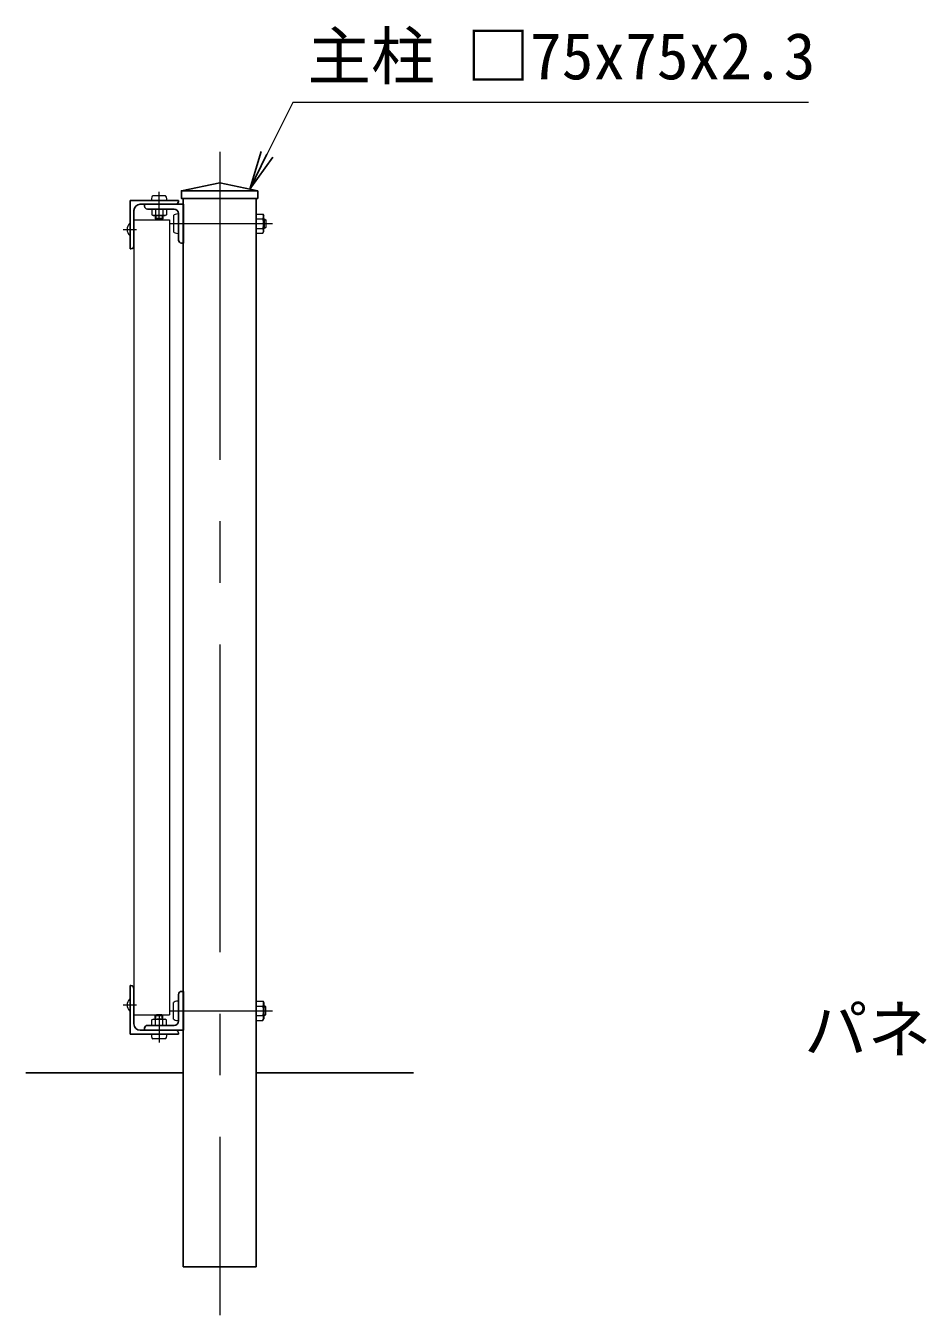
# Model space of a CAD drawing. Units: millimetres, scale not verified. Extents: x -4200 to 4200, y -2970 to 2970.
# Drawn here: x -169 to 757, y -7 to 1323 of the extents above; entities that cross this region are included whole.
import ezdxf
from ezdxf.enums import TextEntityAlignment as Align

# ---------------------------------------------------------------- set-up
doc = ezdxf.new("R2010")
doc.units = ezdxf.units.MM
doc.header["$LTSCALE"] = 10
doc.linetypes.add('USER1', pattern=[50.8, 31.75, -6.35, 6.35, -6.35])
for name, color, linetype, lineweight in [('0-0_D-BMK', 2, 'USER1', 13), ('0-1_D-STR4', 7, 'Continuous', 25), ('0-2_D-STR1', 1, 'Continuous', 25), ('0-3_D-STR3', 3, 'Continuous', 13), ('0-4_D-STR2', 7, 'Continuous', 13), ('0-6_0', 7, 'Continuous', 25), ('0-9_D-STR-TXT', 7, 'Continuous', 13)]:
    doc.layers.add(name, color=color, linetype=linetype, lineweight=lineweight)
doc.styles.add('ＭＳ ゴシック', font='')
doc.styles.get('ＭＳ ゴシック').set_extended_font_data('MS Gothic')

# ---------------------------------------------------------------- blocks, each defined once
blk = doc.blocks.new('L40x5')
at = {"layer": '0-6_0'}
for p, q in [((-153.11, 166.89), (-153.11, -108.11)), ((-108.11, -153.11), (166.89, -153.11))]:
    blk.add_line(p, q, dxfattribs=at)
blk.add_lwpolyline([(-183.11, 196.89), (-203.11, 196.89), (-203.11, -203.11), (196.89, -203.11), (196.89, -183.11)], dxfattribs=at)
for centre, radius, start, end in [((-183.11, 166.89), 30, 0, 90), ((-108.11, -108.11), 45, 180, 270), ((166.89, -183.11), 30, 0, 90)]:
    blk.add_arc(centre, radius, start, end, dxfattribs=at)
blk = doc.blocks.new('_Open')
at = {"layer": '0-6_0'}
blk.add_line((-10, 1.667), (0, 0), dxfattribs=at)
blk.add_lwpolyline([(-10, -1.667), (0, 0), (-10, 0)], dxfattribs=at)

msp = doc.modelspace()

# ---------------------------------------------------------------- linework, layer by layer
at = {"layer": '0-0_D-BMK'}
for p, q in [((31.23, 1193.04), (31.23, -6.96)), ((-31.27, 1123.04), (-31.27, 1151.87)), ((-20.67, 1119.04), (85.61, 1119.04)), ((-68.18, 1113.04), (-54.49, 1113.04)), ((-68.18, 313.04), (-54.49, 313.04)), ((-20.67, 307.04), (85.61, 307.04)), ((-31.27, 303.04), (-31.27, 274.21))]:
    msp.add_line(p, q, dxfattribs=at)
at = {"layer": '0-1_D-STR4'}
for p, q in [((-168.77, 243.04), (-6.27, 243.04)), ((68.73, 243.04), (231.23, 243.04))]:
    msp.add_line(p, q, dxfattribs=at)
at = {"layer": '0-2_D-STR1'}
for p, q in [((-8.27, 1153.04), (70.73, 1153.04)), ((-6.27, 1145.04), (-6.27, 43.04)), ((68.73, 1145.04), (68.73, 43.04)), ((70.73, 1153.04), (70.73, 1145.04)), ((-61.27, 1143.04), (-61.27, 1093.04)), ((-61.27, 1143.04), (-11.27, 1143.04)), ((-57.27, 1132.54), (-57.27, 1096.04)), ((-14.27, 1139.04), (-50.77, 1139.04)), ((-11.27, 1143.04), (-11.27, 1142.04)), ((-61.27, 1093.04), (-60.27, 1093.04)), ((-61.27, 283.04), (-61.27, 333.04)), ((-61.27, 333.04), (-60.27, 333.04)), ((-57.27, 293.54), (-57.27, 330.04)), ((-61.27, 283.04), (-11.27, 283.04)), ((-14.27, 287.04), (-50.77, 287.04)), ((-11.27, 283.04), (-11.27, 284.04)), ((-6.27, 43.04), (68.73, 43.04))]:
    msp.add_line(p, q, dxfattribs=at)
msp.add_lwpolyline([(70.73, 1153.04), (31.23, 1161.04), (-8.27, 1153.04), (-8.27, 1145.04), (70.73, 1145.04)], dxfattribs=at)
for centre, radius, start, end in [((-50.77, 1132.54), 6.5, 90, 180), ((-14.27, 1142.04), 3, 270, 0), ((-60.27, 1096.04), 3, 270, 0), ((-60.27, 330.04), 3, 0, 90), ((-50.77, 293.54), 6.5, 180, 270), ((-14.27, 284.04), 3, 0, 90)]:
    msp.add_arc(centre, radius, start, end, dxfattribs=at)
at = {"layer": '0-3_D-STR3'}
for p, q in [((-24.77, 1147.84), (-37.77, 1147.84)), ((-23.27, 1143.04), (-39.27, 1143.04)), ((-38.77, 1134.04), (-23.76, 1134.04)), ((-35.02, 1134.04), (-35.02, 1128.26)), ((-27.51, 1134.04), (-27.51, 1128.26)), ((-61.67, 1119.04), (-61.27, 1119.04)), ((-61.27, 1119.04), (-61.27, 1107.04)), ((-37.52, 1127.54), (-25.02, 1127.54)), ((-35.27, 1127.54), (-35.27, 1124.24)), ((-34.52, 1127.54), (-34.52, 1123.49)), ((-28.47, 1123.04), (-34.07, 1123.04)), ((-27.27, 1124.24), (-28.47, 1123.04)), ((-28.02, 1127.54), (-28.02, 1123.49)), ((-27.27, 1127.54), (-27.27, 1124.24)), ((-16.27, 1127.54), (-16.27, 1110.54)), ((-11.27, 1129.04), (-11.27, 1109.04)), ((-11.27, 1128.85), (-11.27, 1109.22)), ((68.73, 1109.22), (68.73, 1128.85)), ((68.73, 1123.95), (75.83, 1123.95)), ((76.73, 1110.79), (76.73, 1127.29)), ((76.73, 1124.04), (77.23, 1124.04)), ((76.73, 1123.04), (78.73, 1123.04)), ((77.23, 1124.04), (77.23, 1114.04)), ((77.23, 1124.04), (78.73, 1123.04)), ((78.73, 1123.04), (78.73, 1115.04)), ((-61.67, 1107.04), (-61.27, 1107.04)), ((68.73, 1114.13), (75.83, 1114.13)), ((76.73, 1115.04), (78.73, 1115.04)), ((76.73, 1114.04), (77.23, 1114.04)), ((78.73, 1115.04), (77.23, 1114.04)), ((-61.67, 319.04), (-61.27, 319.04)), ((-61.67, 307.04), (-61.27, 307.04)), ((-61.27, 307.04), (-61.27, 319.04)), ((-16.27, 298.54), (-16.27, 315.54)), ((-11.27, 297.04), (-11.27, 317.04)), ((-11.27, 297.22), (-11.27, 316.85)), ((68.73, 316.85), (68.73, 297.22)), ((68.73, 311.95), (75.83, 311.95)), ((76.73, 315.29), (76.73, 298.79)), ((76.73, 312.04), (77.23, 312.04)), ((76.73, 311.04), (78.73, 311.04)), ((77.23, 302.04), (77.23, 312.04)), ((78.73, 311.04), (77.23, 312.04)), ((78.73, 303.04), (78.73, 311.04)), ((-37.52, 298.54), (-25.02, 298.54)), ((-35.27, 298.54), (-35.27, 301.84)), ((-35.02, 292.04), (-35.02, 297.81)), ((-34.52, 298.54), (-34.52, 302.59)), ((-28.47, 303.04), (-34.07, 303.04)), ((-27.27, 301.84), (-28.47, 303.04)), ((-28.02, 298.54), (-28.02, 302.59)), ((-27.51, 292.04), (-27.51, 297.81)), ((-27.27, 298.54), (-27.27, 301.84)), ((68.73, 302.13), (75.83, 302.13)), ((76.73, 303.04), (78.73, 303.04)), ((76.73, 302.04), (77.23, 302.04)), ((77.23, 302.04), (78.73, 303.04)), ((-23.27, 283.04), (-39.27, 283.04)), ((-38.77, 292.04), (-23.76, 292.04)), ((-24.77, 278.24), (-37.77, 278.24))]:
    msp.add_line(p, q, dxfattribs=at)
for points in [[(-38.77, 1134.04), (-38.77, 1128.26), (-37.52, 1127.54)], [(-23.76, 1134.04), (-23.76, 1128.26), (-25.02, 1127.54)], [(-27.27, 1124.24), (-35.27, 1124.24), (-34.07, 1123.04)], [(68.73, 1128.85), (75.83, 1128.85), (76.73, 1127.29)], [(68.73, 1109.22), (75.83, 1109.22), (76.73, 1110.79)], [(68.73, 316.85), (75.83, 316.85), (76.73, 315.29)], [(-38.77, 292.04), (-38.77, 297.81), (-37.52, 298.54)], [(-27.27, 301.84), (-35.27, 301.84), (-34.07, 303.04)], [(-23.76, 292.04), (-23.76, 297.81), (-25.02, 298.54)], [(68.73, 297.22), (75.83, 297.22), (76.73, 298.79)]]:
    msp.add_lwpolyline(points, dxfattribs=at)
for centre, radius, start, end in [((-56.04, 1113.04), 8.22, 133.14261, 226.85739), ((-36.9, 1131.01), 3.32, 235.61585, 304.38416), ((-31.27, 1140.1), 12.42, 252.4121, 287.5879), ((-25.64, 1131.01), 3.32, 235.61586, 304.38414), ((72.24, 1126.4), 4.34, 325.61587, 34.38413), ((60.35, 1119.04), 16.24, 342.41211, 17.58789), ((72.24, 1111.68), 4.34, 325.61587, 34.38413), ((-56.04, 313.04), 8.22, 133.14261, 226.85739), ((72.24, 314.4), 4.34, 325.61587, 34.38413), ((60.35, 307.04), 16.24, 342.41211, 17.58789), ((-36.9, 295.07), 3.32, 55.61584, 124.38415), ((-31.27, 285.98), 12.42, 72.4121, 107.5879), ((-25.64, 295.07), 3.32, 55.61586, 124.38414), ((72.24, 299.68), 4.34, 325.61587, 34.38413)]:
    msp.add_arc(centre, radius, start, end, dxfattribs=at)
for centre, major_axis, ratio, start_param, end_param in [((-37.77, 1143.04), (0, -4.8), 0.3125, 3.1415927, 4.712389), ((-24.77, 1143.04), (0, -4.8), 0.3125, 1.5707963, 3.1415927), ((-11.27, 1127.54), (-5, 0), 0.3, 4.712389, 6.2831853), ((-11.27, 1110.54), (-5, 0), 0.3, 6.2831853, 7.8539816), ((-11.27, 315.54), (-5, 0), 0.3, 4.712389, 6.2831853), ((-11.27, 298.54), (-5, 0), 0.3, 6.2831853, 7.8539816), ((-37.77, 283.04), (0, 4.8), 0.3125, 1.5707963, 3.1415927), ((-24.77, 283.04), (0, 4.8), 0.3125, 3.1415927, 4.712389)]:
    msp.add_ellipse(centre, major_axis=major_axis, ratio=ratio, start_param=start_param, end_param=end_param, dxfattribs=at)
at = {"layer": '0-4_D-STR2'}
for p, q in [((-57.27, 1123.04), (-57.27, 303.04)), ((-57.27, 1123.04), (-20.67, 1123.04)), ((-20.67, 1123.04), (-20.67, 303.04)), ((-57.27, 303.04), (-20.67, 303.04))]:
    msp.add_line(p, q, dxfattribs=at)
at = {"layer": '0-9_D-STR-TXT'}
msp.add_lwpolyline([(638.52, 1244.08), (106.59, 1244.08), (63.12, 1156.55)], dxfattribs=at)

# ---------------------------------------------------------------- block references
at = {"layer": '0-3_D-STR3', "xscale": 0.1, "yscale": 0.1, "rotation": 180}
msp.add_blockref('L40x5', (-26.58, 1118.73), dxfattribs=at)
at = {"layer": '0-3_D-STR3', "xscale": -0.1, "yscale": 0.1}
msp.add_blockref('L40x5', (-26.58, 307.35), dxfattribs=at)
at = {"layer": '0-9_D-STR-TXT', "xscale": 4, "yscale": 4, "rotation": 243.59136}
msp.add_blockref('_Open', (62.23, 1154.76), dxfattribs=at)

# ---------------------------------------------------------------- texts
at = {"layer": '0-9_D-STR-TXT', "style": 'ＭＳ ゴシック'}
for s, p in [('主柱 □75x75x2.3', (121.78, 1253.49)), ('パネルB.N（角根）', (634.01, 249.46))]:
    msp.add_text(s, height=48.09, dxfattribs=at).set_placement(p, align=Align.BOTTOM_LEFT)

doc.saveas('drawing.dxf')
